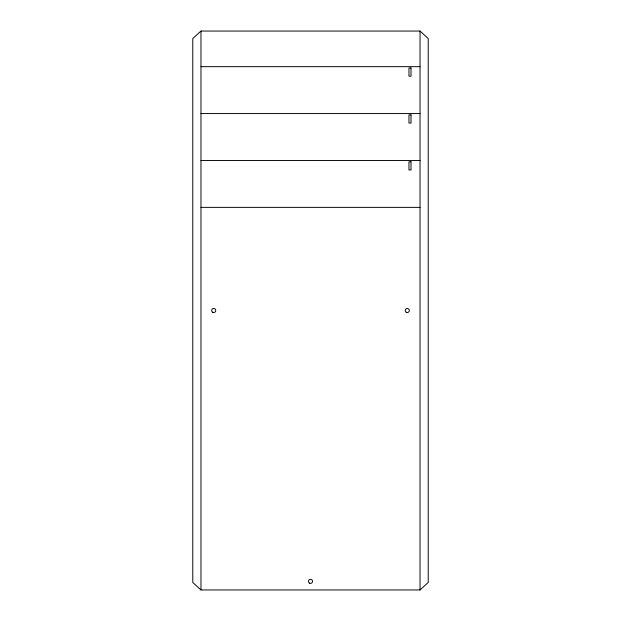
<?xml version="1.0" encoding="UTF-8"?>
<svg xmlns="http://www.w3.org/2000/svg" width="621" height="621" viewBox="0 0 621 621"><rect width="100%" height="100%" fill="white"/><g stroke="black" fill="none" stroke-linecap="round" stroke-linejoin="round"><path stroke-width="0.93" d="M200.971 31.05L192.782 38.541L192.782 582.459L200.971 589.95L420.029 589.95L428.218 582.459L428.218 38.541L420.029 31.05L200.971 31.05L200.971 589.95M200.971 66.664L420.029 66.664M200.971 113.565L420.029 113.565M200.971 160.466L420.029 160.466M200.971 207.367L420.029 207.367M420.029 31.05L420.029 589.95M411.017 67.976L408.967 67.976L408.967 76.166L411.017 76.166L411.017 67.976M411.017 114.877L408.967 114.877L408.967 123.067L411.017 123.067L411.017 114.877M411.017 161.778L408.967 161.778L408.967 169.968L411.017 169.968L411.017 161.778M309.475 583.119A2.049 2.049 0 0 0 312.549 581.341A2.049 2.049 0 0 0 309.475 579.572A2.049 2.049 0 0 0 309.475 583.119M212.692 312.27A2.049 2.049 0 0 0 215.759 310.5A2.049 2.049 0 0 0 212.692 308.73A2.049 2.049 0 0 0 212.692 312.27M406.266 312.27A2.049 2.049 0 0 0 409.332 310.5A2.049 2.049 0 0 0 406.266 308.73A2.049 2.049 0 0 0 406.266 312.27"/></g></svg>
